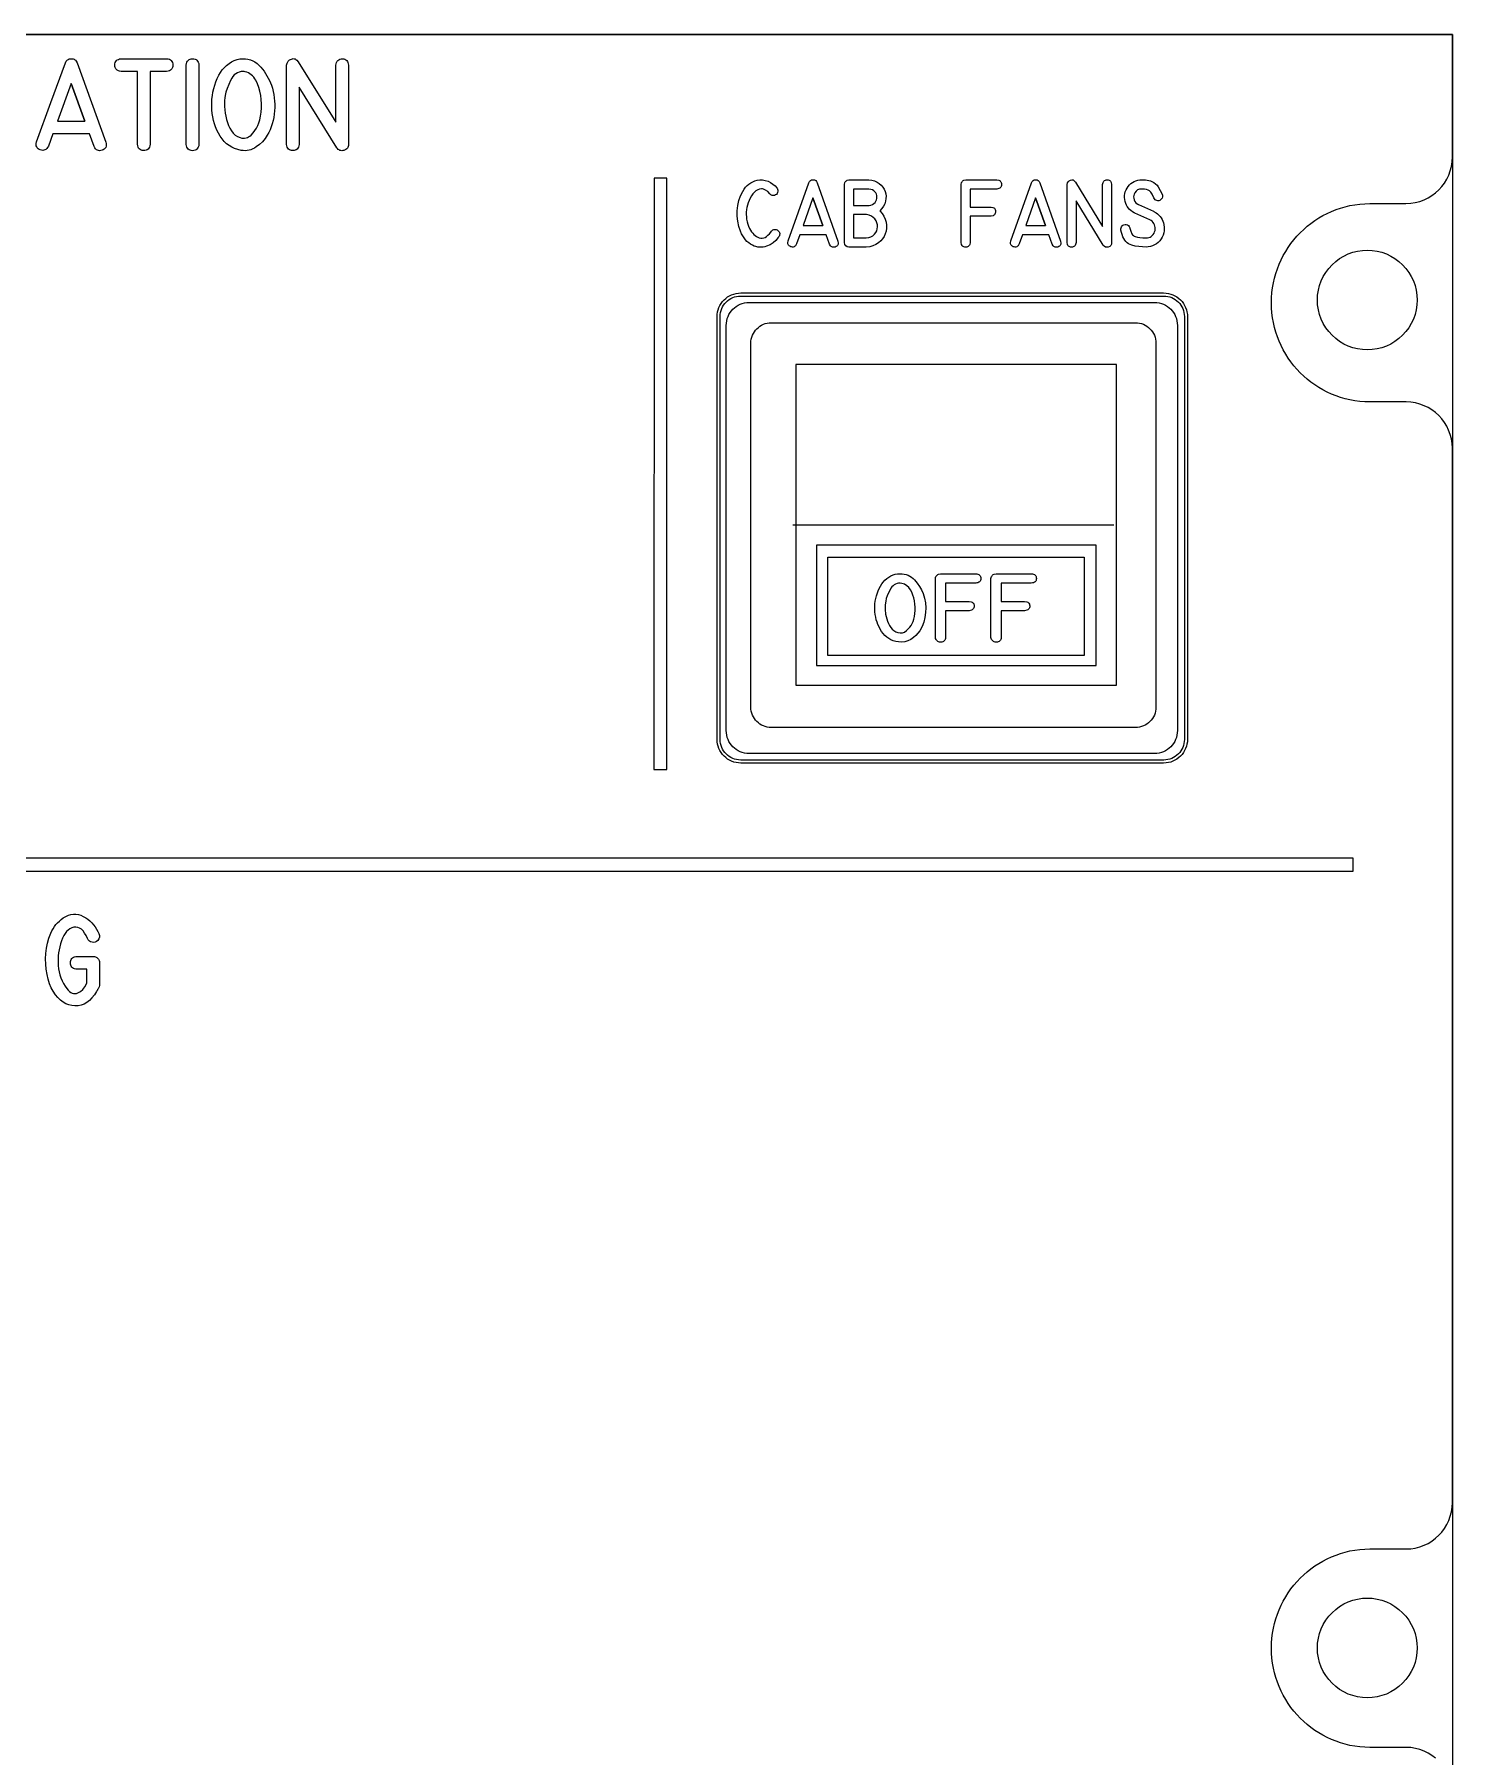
# Model space of a CAD drawing. Extents: x 686 to 831, y 82 to 686.
# Drawn here: x 760.1 to 830.8, y 165.7 to 251.6 of the extents above; entities that cross this region are included whole.
import ezdxf

# ---------------------------------------------------------------- set-up
doc = ezdxf.new("R2010")
doc.units = 0
for name, color, linetype in [('_BACKPANEL', 5, 'CONTINUOUS'), ('_ENGRAVING', 105, 'CONTINUOUS'), ('_LABELS', 30, 'CONTINUOUS'), ('_TOPLAYER', 1, 'CONTINUOUS')]:
    doc.layers.add(name, color=color, linetype=linetype)

msp = doc.modelspace()

# ---------------------------------------------------------------- linework, layer by layer
at = {"layer": '_BACKPANEL'}
for points in [[(685.8, 251.592), (830.8, 251.592), (830.8, 251.284), (830.8, 167.066), (830.8, 157.541), (689.551, 83.312), (686.789, 81.849), (686.678, 81.796), (686.564, 81.76), (686.5, 81.748), (686.433, 81.743), (686.305, 81.756), (686.186, 81.793), (686.079, 81.852), (685.985, 81.93), (685.908, 82.024), (685.85, 82.132), (685.813, 82.252), (685.8, 82.381), (685.8, 85.59), (685.8, 90.866), (685.8, 251.203)], [(795.306, 238.542), (816.402, 238.542), (816.507, 238.537), (816.609, 238.521), (816.708, 238.496), (816.802, 238.462), (816.892, 238.419), (816.977, 238.367), (817.056, 238.308), (817.129, 238.242), (817.195, 238.169), (817.254, 238.09), (817.305, 238.005), (817.348, 237.915), (817.383, 237.821), (817.408, 237.722), (817.424, 237.62), (817.429, 237.515), (817.429, 216.42), (817.424, 216.314), (817.408, 216.212), (817.383, 216.114), (817.348, 216.019), (817.305, 215.929), (817.254, 215.844), (817.195, 215.765), (817.129, 215.693), (817.056, 215.626), (816.977, 215.567), (816.892, 215.516), (816.802, 215.473), (816.708, 215.438), (816.609, 215.413), (816.507, 215.398), (816.402, 215.392), (795.306, 215.392), (795.201, 215.398), (795.099, 215.413), (795, 215.438), (794.905, 215.473), (794.816, 215.516), (794.731, 215.567), (794.652, 215.626), (794.579, 215.693), (794.513, 215.765), (794.454, 215.844), (794.402, 215.929), (794.359, 216.019), (794.325, 216.114), (794.3, 216.212), (794.284, 216.314), (794.279, 216.42), (794.279, 237.515), (794.284, 237.62), (794.3, 237.722), (794.325, 237.821), (794.359, 237.915), (794.402, 238.005), (794.454, 238.09), (794.513, 238.169), (794.579, 238.242), (794.652, 238.308), (794.731, 238.367), (794.816, 238.419), (794.905, 238.462), (795, 238.496), (795.099, 238.521), (795.201, 238.537)]]:
    msp.add_lwpolyline(points, close=True, dxfattribs=at)
for points in [[(826.55, 235.854, -0.414214), (824.062, 238.342, -0.414214), (826.55, 240.83, -0.414214), (829.038, 238.342, -0.414214)], [(826.55, 168.604, -0.414214), (824.062, 171.092, -0.414214), (826.55, 173.58, -0.414214), (829.038, 171.092, -0.414214)]]:
    msp.add_lwpolyline(points, format="xyb", close=True, dxfattribs=at)
at = {"layer": '_ENGRAVING'}
for points in [[(760.195, 246.23), (760.912, 248.202), (761.631, 250.174), (761.677, 250.264), (761.707, 250.299), (761.741, 250.328), (761.78, 250.35), (761.824, 250.367), (761.924, 250.38), (762.025, 250.368), (762.068, 250.352), (762.108, 250.33), (762.142, 250.301), (762.172, 250.265), (762.219, 250.174), (763.654, 246.219), (763.665, 246.144), (763.667, 246.075), (763.658, 246.014), (763.639, 245.959), (763.61, 245.912), (763.571, 245.872), (763.521, 245.838), (763.461, 245.812), (763.398, 245.795), (763.339, 245.789), (763.283, 245.795), (763.231, 245.813), (763.183, 245.842), (763.139, 245.883), (763.098, 245.936), (763.061, 246), (762.83, 246.64), (761.007, 246.64), (760.783, 246.015), (760.745, 245.951), (760.704, 245.898), (760.659, 245.857), (760.61, 245.828), (760.557, 245.811), (760.5, 245.806), (760.44, 245.812), (760.376, 245.831), (760.315, 245.858), (760.266, 245.892), (760.227, 245.933), (760.199, 245.979), (760.181, 246.032), (760.175, 246.092), (760.179, 246.158)], [(765.229, 246.112), (765.229, 249.749), (764.408, 249.749), (764.334, 249.76), (764.271, 249.778), (764.217, 249.805), (764.173, 249.84), (764.139, 249.884), (764.115, 249.935), (764.1, 249.995), (764.095, 250.064), (764.101, 250.132), (764.115, 250.192), (764.14, 250.244), (764.174, 250.288), (764.218, 250.323), (764.271, 250.35), (764.335, 250.369), (764.408, 250.38), (766.678, 250.38), (766.751, 250.37), (766.814, 250.351), (766.867, 250.324), (766.91, 250.289), (766.944, 250.245), (766.968, 250.193), (766.983, 250.133), (766.988, 250.064), (766.984, 249.995), (766.969, 249.935), (766.945, 249.883), (766.911, 249.839), (766.868, 249.804), (766.814, 249.777), (766.751, 249.759), (766.678, 249.749), (765.86, 249.749), (765.86, 246.112), (765.843, 246.037), (765.82, 245.973), (765.789, 245.919), (765.751, 245.874), (765.707, 245.84), (765.655, 245.816), (765.596, 245.802), (765.53, 245.798), (765.464, 245.804), (765.406, 245.82), (765.357, 245.844), (765.315, 245.879), (765.281, 245.923), (765.256, 245.976), (765.238, 246.039)], [(768.292, 246.107), (768.276, 246.033), (768.253, 245.969), (768.224, 245.915), (768.187, 245.871), (768.144, 245.836), (768.094, 245.812), (768.037, 245.797), (767.973, 245.793), (767.909, 245.798), (767.852, 245.813), (767.802, 245.837), (767.759, 245.872), (767.723, 245.916), (767.694, 245.97), (767.671, 246.034), (767.656, 246.107), (767.656, 250.063), (767.671, 250.137), (767.694, 250.201), (767.723, 250.255), (767.759, 250.299), (767.802, 250.334), (767.852, 250.359), (767.909, 250.374), (767.973, 250.379), (768.037, 250.374), (768.094, 250.36), (768.144, 250.335), (768.187, 250.301), (768.224, 250.256), (768.253, 250.202), (768.276, 250.137), (768.292, 250.063)], [(771.903, 249.063), (771.95, 248.907), (771.989, 248.75), (772.021, 248.591), (772.044, 248.431), (772.06, 248.269), (772.067, 248.106), (772.067, 247.942), (772.058, 247.776), (772.041, 247.611), (772.016, 247.45), (771.983, 247.292), (771.941, 247.138), (771.892, 246.988), (771.833, 246.841), (771.767, 246.698), (771.692, 246.559), (771.584, 246.394), (771.457, 246.242), (771.312, 246.103), (771.149, 245.977), (771.061, 245.922), (770.972, 245.877), (770.88, 245.841), (770.786, 245.816), (770.69, 245.8), (770.591, 245.793), (770.491, 245.796), (770.388, 245.809), (770.223, 245.846), (770.069, 245.898), (769.924, 245.964), (769.789, 246.046), (769.665, 246.141), (769.55, 246.252), (769.445, 246.377), (769.35, 246.516), (769.265, 246.666), (769.189, 246.819), (769.123, 246.976), (769.066, 247.138), (769.02, 247.304), (768.982, 247.474), (768.955, 247.648), (768.937, 247.826), (768.929, 248.006), (768.929, 248.185), (768.94, 248.362), (768.959, 248.539), (768.988, 248.714), (769.027, 248.888), (769.075, 249.061), (769.132, 249.233), (769.198, 249.398), (769.274, 249.552), (769.358, 249.693), (769.452, 249.824), (769.556, 249.942), (769.668, 250.049), (769.79, 250.145), (769.92, 250.228), (770.054, 250.295), (770.19, 250.342), (770.33, 250.371), (770.473, 250.38), (770.607, 250.374), (770.735, 250.354), (770.857, 250.322), (770.973, 250.277), (771.082, 250.218), (771.185, 250.147), (771.282, 250.063), (771.372, 249.965), (771.536, 249.753), (771.679, 249.532), (771.801, 249.302)], [(775.748, 246.107), (775.745, 246.051), (775.734, 246), (775.717, 245.955), (775.692, 245.915), (775.66, 245.88), (775.621, 245.851), (775.575, 245.827), (775.521, 245.808), (775.466, 245.796), (775.414, 245.793), (775.365, 245.797), (775.32, 245.81), (775.277, 245.83), (775.238, 245.859), (775.202, 245.896), (775.169, 245.941), (773.29, 248.955), (773.29, 246.107), (773.274, 246.034), (773.251, 245.97), (773.222, 245.916), (773.186, 245.872), (773.143, 245.838), (773.093, 245.813), (773.037, 245.799), (772.973, 245.794), (772.91, 245.799), (772.853, 245.813), (772.804, 245.838), (772.761, 245.872), (772.725, 245.916), (772.696, 245.97), (772.674, 246.034), (772.659, 246.107), (772.659, 250.058), (772.686, 250.165), (772.735, 250.251), (772.805, 250.318), (772.897, 250.365), (772.947, 250.379), (772.995, 250.384), (773.041, 250.38), (773.085, 250.367), (773.126, 250.345), (773.166, 250.314), (773.238, 250.226), (775.118, 247.208), (775.118, 250.058), (775.132, 250.133), (775.154, 250.198), (775.183, 250.253), (775.22, 250.297), (775.265, 250.332), (775.317, 250.356), (775.376, 250.37), (775.443, 250.375), (775.51, 250.369), (775.568, 250.354), (775.619, 250.329), (775.661, 250.294), (775.695, 250.249), (775.721, 250.195), (775.739, 250.132), (775.748, 250.058)], [(770.491, 249.745), (770.391, 249.738), (770.297, 249.717), (770.21, 249.683), (770.129, 249.634), (770.054, 249.572), (769.986, 249.496), (769.924, 249.406), (769.868, 249.302), (769.772, 249.089), (769.695, 248.891), (769.638, 248.71), (769.6, 248.546), (769.582, 248.426), (769.571, 248.293), (769.569, 247.993), (769.579, 247.831), (769.598, 247.671), (769.626, 247.511), (769.663, 247.352), (769.71, 247.198), (769.766, 247.051), (769.834, 246.912), (769.911, 246.782), (770.001, 246.665), (770.103, 246.57), (770.218, 246.497), (770.345, 246.445), (770.422, 246.425), (770.497, 246.416), (770.568, 246.416), (770.637, 246.427), (770.703, 246.447), (770.767, 246.478), (770.828, 246.518), (770.886, 246.569), (770.992, 246.682), (771.085, 246.799), (771.164, 246.919), (771.229, 247.042), (771.284, 247.181), (771.329, 247.34), (771.365, 247.519), (771.391, 247.718), (771.406, 247.927), (771.408, 248.136), (771.396, 248.345), (771.371, 248.554), (771.332, 248.757), (771.277, 248.95), (771.207, 249.133), (771.122, 249.305), (771.073, 249.385), (771.019, 249.457), (770.96, 249.522), (770.897, 249.579), (770.828, 249.629), (770.755, 249.67), (770.677, 249.705), (770.594, 249.731), (770.546, 249.742)], [(762.602, 247.268), (761.922, 249.148), (761.237, 247.268)], [(761.922, 249.148), (762.602, 247.268)], [(790.986, 244.418), (790.978, 214.918), (791.614, 214.918), (791.623, 244.418)], [(797.206, 241.503), (797.191, 241.482), (797.183, 241.47), (797.177, 241.46), (797.058, 241.319), (796.921, 241.2), (796.768, 241.103), (796.598, 241.028), (796.508, 241), (796.419, 240.982), (796.33, 240.974), (796.242, 240.975), (796.154, 240.985), (796.066, 241.006), (795.979, 241.035), (795.891, 241.074), (795.794, 241.13), (795.703, 241.195), (795.618, 241.268), (795.541, 241.351), (795.47, 241.442), (795.406, 241.543), (795.349, 241.652), (795.298, 241.77), (795.217, 242.018), (795.163, 242.271), (795.135, 242.529), (795.135, 242.791), (795.162, 243.05), (795.217, 243.299), (795.299, 243.537), (795.409, 243.764), (795.474, 243.869), (795.547, 243.965), (795.626, 244.049), (795.712, 244.124), (795.805, 244.188), (795.905, 244.242), (796.012, 244.285), (796.127, 244.319), (796.262, 244.339), (796.397, 244.337), (796.531, 244.313), (796.666, 244.265), (796.794, 244.201), (796.911, 244.124), (797.015, 244.036), (797.107, 243.936), (797.115, 243.925), (797.145, 243.874), (797.16, 243.821), (797.16, 243.766), (797.146, 243.709), (797.12, 243.655), (797.084, 243.613), (797.04, 243.582), (796.986, 243.562), (796.926, 243.554), (796.867, 243.564), (796.811, 243.592), (796.758, 243.637), (796.651, 243.749), (796.546, 243.827), (796.443, 243.872), (796.392, 243.882), (796.342, 243.883), (796.245, 243.869), (796.153, 243.837), (796.066, 243.786), (795.985, 243.716), (795.909, 243.632), (795.84, 243.536), (795.778, 243.43), (795.722, 243.312), (795.675, 243.191), (795.638, 243.074), (795.611, 242.96), (795.593, 242.851), (795.583, 242.731), (795.58, 242.61), (795.586, 242.49), (795.599, 242.369), (795.621, 242.25), (795.653, 242.134), (795.694, 242.022), (795.745, 241.913), (795.848, 241.744), (795.904, 241.672), (795.963, 241.609), (796.026, 241.555), (796.091, 241.509), (796.16, 241.473), (796.232, 241.445), (796.305, 241.428), (796.378, 241.427), (796.45, 241.441), (796.522, 241.469), (796.594, 241.512), (796.665, 241.57), (796.736, 241.643), (796.806, 241.731), (796.837, 241.774), (796.875, 241.812), (796.913, 241.84), (796.953, 241.859), (796.992, 241.868), (797.033, 241.868), (797.073, 241.858), (797.115, 241.838), (797.156, 241.809), (797.223, 241.739), (797.242, 241.703), (797.253, 241.665), (797.254, 241.626), (797.247, 241.586), (797.231, 241.545)], [(797.666, 241.294), (798.182, 242.742), (798.7, 244.189), (798.733, 244.254), (798.779, 244.301), (798.839, 244.33), (798.911, 244.34), (798.983, 244.331), (799.043, 244.303), (799.09, 244.256), (799.124, 244.189), (800.156, 241.286), (800.165, 241.181), (800.159, 241.136), (800.145, 241.096), (800.124, 241.061), (800.096, 241.031), (800.06, 241.007), (800.017, 240.987), (799.972, 240.975), (799.929, 240.971), (799.889, 240.975), (799.852, 240.988), (799.817, 241.01), (799.785, 241.04), (799.729, 241.125), (799.563, 241.595), (798.251, 241.595), (798.09, 241.137), (798.033, 241.051), (798, 241.021), (797.965, 240.999), (797.927, 240.987), (797.886, 240.983), (797.843, 240.988), (797.797, 241.001), (797.753, 241.022), (797.717, 241.046), (797.689, 241.076), (797.669, 241.11), (797.657, 241.149), (797.652, 241.193)], [(801.702, 244.34), (801.849, 244.318), (801.983, 244.28), (802.106, 244.224), (802.216, 244.151), (802.313, 244.066), (802.393, 243.972), (802.457, 243.87), (802.505, 243.76), (802.537, 243.643), (802.551, 243.523), (802.548, 243.399), (802.527, 243.272), (802.487, 243.145), (802.427, 243.024), (802.345, 242.908), (802.243, 242.797), (802.355, 242.661), (802.444, 242.52), (802.51, 242.374), (802.552, 242.222), (802.573, 242.07), (802.573, 241.923), (802.554, 241.782), (802.514, 241.645), (802.456, 241.516), (802.379, 241.397), (802.284, 241.288), (802.171, 241.189), (802.041, 241.106), (801.896, 241.043), (801.737, 241), (801.563, 240.978), (801.559, 240.978), (800.702, 240.978), (800.613, 241.002), (800.546, 241.049), (800.499, 241.116), (800.473, 241.206), (800.473, 244.107), (800.498, 244.198), (800.518, 244.235), (800.544, 244.267), (800.575, 244.293), (800.612, 244.314), (800.702, 244.34)], [(806.295, 241.211), (806.295, 244.107), (806.32, 244.203), (806.341, 244.241), (806.367, 244.273), (806.398, 244.299), (806.434, 244.319), (806.524, 244.34), (808.082, 244.34), (808.18, 244.319), (808.219, 244.299), (808.25, 244.273), (808.275, 244.241), (808.292, 244.202), (808.303, 244.158), (808.306, 244.108), (808.303, 244.057), (808.292, 244.013), (808.274, 243.975), (808.25, 243.943), (808.218, 243.918), (808.179, 243.898), (808.132, 243.885), (808.079, 243.879), (806.747, 243.879), (806.747, 242.981), (807.786, 242.981), (807.884, 242.96), (807.922, 242.942), (807.954, 242.917), (807.978, 242.886), (807.996, 242.85), (808.007, 242.807), (808.012, 242.759), (808.009, 242.71), (807.999, 242.667), (807.981, 242.629), (807.957, 242.596), (807.925, 242.569), (807.886, 242.547), (807.786, 242.519), (806.747, 242.519), (806.747, 241.211), (806.728, 241.111), (806.709, 241.072), (806.685, 241.04), (806.655, 241.015), (806.619, 240.996), (806.577, 240.985), (806.529, 240.981), (806.481, 240.984), (806.439, 240.994), (806.401, 241.012), (806.37, 241.037), (806.343, 241.069), (806.322, 241.109)], [(808.769, 241.294), (809.285, 242.742), (809.802, 244.189), (809.836, 244.254), (809.882, 244.301), (809.941, 244.33), (810.013, 244.34), (810.086, 244.331), (810.145, 244.303), (810.192, 244.256), (810.226, 244.189), (811.258, 241.286), (811.268, 241.181), (811.261, 241.136), (811.248, 241.096), (811.227, 241.061), (811.198, 241.031), (811.163, 241.007), (811.12, 240.987), (811.074, 240.975), (811.032, 240.971), (810.992, 240.975), (810.954, 240.988), (810.92, 241.01), (810.888, 241.04), (810.831, 241.125), (810.666, 241.595), (809.353, 241.595), (809.192, 241.137), (809.135, 241.051), (809.103, 241.021), (809.067, 240.999), (809.029, 240.987), (808.989, 240.983), (808.945, 240.988), (808.899, 241.001), (808.855, 241.022), (808.82, 241.046), (808.792, 241.076), (808.771, 241.11), (808.759, 241.149), (808.754, 241.193)], [(813.8, 241.204), (813.789, 241.126), (813.759, 241.063), (813.708, 241.016), (813.636, 240.985), (813.559, 240.973), (813.491, 240.986), (813.432, 241.022), (813.382, 241.083), (812.03, 243.294), (812.03, 241.204), (812.002, 241.104), (811.981, 241.064), (811.955, 241.032), (811.924, 241.007), (811.888, 240.989), (811.847, 240.978), (811.802, 240.974), (811.756, 240.978), (811.715, 240.989), (811.68, 241.007), (811.649, 241.032), (811.623, 241.064), (811.602, 241.104), (811.576, 241.204), (811.576, 244.103), (811.595, 244.182), (811.63, 244.245), (811.681, 244.294), (811.747, 244.328), (811.818, 244.342), (811.882, 244.33), (811.94, 244.291), (811.993, 244.227), (813.345, 242.012), (813.345, 244.103), (813.372, 244.206), (813.393, 244.246), (813.419, 244.279), (813.451, 244.304), (813.489, 244.322), (813.531, 244.333), (813.58, 244.336), (813.628, 244.332), (813.67, 244.32), (813.706, 244.302), (813.737, 244.277), (813.761, 244.244), (813.78, 244.204), (813.8, 244.103)], [(815.882, 242.767), (815.908, 242.756), (815.937, 242.741), (815.962, 242.726), (815.987, 242.71), (816.014, 242.695), (816.09, 242.639), (816.158, 242.578), (816.219, 242.512), (816.272, 242.44), (816.317, 242.364), (816.355, 242.282), (816.386, 242.196), (816.408, 242.104), (816.426, 241.954), (816.421, 241.8), (816.402, 241.691), (816.37, 241.585), (816.325, 241.484), (816.268, 241.387), (816.199, 241.298), (816.123, 241.219), (816.039, 241.151), (815.946, 241.094), (815.841, 241.045), (815.735, 241.01), (815.626, 240.989), (815.516, 240.982), (815.332, 240.989), (815.151, 241.007), (814.975, 241.037), (814.803, 241.08), (814.721, 241.11), (814.645, 241.149), (814.575, 241.199), (814.512, 241.26), (814.454, 241.33), (814.403, 241.411), (814.357, 241.502), (814.318, 241.603), (814.289, 241.715), (814.267, 241.83), (814.261, 241.887), (814.269, 241.941), (814.29, 241.991), (814.324, 242.038), (814.367, 242.076), (814.415, 242.1), (814.468, 242.111), (814.526, 242.107), (814.585, 242.087), (814.634, 242.054), (814.673, 242.007), (814.703, 241.946), (814.708, 241.931), (814.754, 241.771), (814.814, 241.647), (814.849, 241.598), (814.889, 241.559), (814.931, 241.528), (814.978, 241.506), (815.083, 241.476), (815.208, 241.456), (815.351, 241.445), (815.513, 241.444), (815.589, 241.448), (815.658, 241.463), (815.722, 241.486), (815.779, 241.519), (815.83, 241.562), (815.875, 241.614), (815.914, 241.675), (815.946, 241.746), (815.967, 241.814), (815.976, 241.883), (815.975, 241.954), (815.962, 242.026), (815.94, 242.095), (815.91, 242.159), (815.87, 242.217), (815.822, 242.268), (815.768, 242.308), (815.7, 242.345), (814.954, 242.678), (814.93, 242.692), (814.843, 242.743), (814.765, 242.8), (814.695, 242.863), (814.634, 242.93), (814.581, 243.003), (814.538, 243.08), (814.502, 243.163), (814.476, 243.251), (814.455, 243.355), (814.445, 243.456), (814.447, 243.555), (814.46, 243.65), (814.484, 243.743), (814.52, 243.833), (814.568, 243.921), (814.627, 244.006), (814.694, 244.084), (814.766, 244.152), (814.843, 244.209), (814.925, 244.256), (815.013, 244.293), (815.105, 244.319), (815.203, 244.335), (815.305, 244.34), (815.482, 244.335), (815.65, 244.303), (815.731, 244.282), (815.813, 244.25), (815.908, 244.197), (815.992, 244.135), (816.064, 244.064), (816.123, 243.984), (816.226, 243.808), (816.318, 243.618), (816.333, 243.575), (816.338, 243.498), (816.317, 243.429), (816.276, 243.366), (816.243, 243.337), (816.2, 243.312), (816.155, 243.297), (816.108, 243.294), (816.059, 243.301), (816.012, 243.317), (815.971, 243.345), (815.935, 243.383), (815.906, 243.432), (815.817, 243.627), (815.76, 243.717), (815.684, 243.792), (815.615, 243.83), (815.542, 243.857), (815.437, 243.875), (815.289, 243.88), (815.188, 243.867), (815.099, 243.831), (815.023, 243.772), (814.959, 243.69), (814.926, 243.628), (814.906, 243.563), (814.897, 243.494), (814.901, 243.422), (814.92, 243.336), (814.954, 243.26), (815.004, 243.195), (815.069, 243.14), (815.083, 243.129), (815.101, 243.118), (815.118, 243.11), (815.138, 243.102)], [(799.399, 242.056), (798.909, 243.435), (798.417, 242.056)], [(798.909, 243.435), (799.399, 242.056)], [(801.702, 243.874), (800.929, 243.874), (800.929, 243.064), (801.707, 243.064), (801.8, 243.081), (801.881, 243.112), (801.949, 243.155), (802.004, 243.211), (802.046, 243.275), (802.076, 243.341), (802.094, 243.41), (802.099, 243.48), (802.092, 243.551), (802.072, 243.618), (802.04, 243.682), (801.997, 243.743), (801.941, 243.796), (801.873, 243.835), (801.793, 243.861)], [(810.501, 242.056), (810.012, 243.435), (809.519, 242.056)], [(810.012, 243.435), (810.501, 242.056)], [(801.559, 241.442), (801.687, 241.458), (801.8, 241.493), (801.896, 241.548), (801.976, 241.623), (802.039, 241.71), (802.085, 241.801), (802.113, 241.897), (802.125, 241.998), (802.119, 242.099), (802.095, 242.198), (802.054, 242.293), (801.995, 242.385), (801.918, 242.466), (801.823, 242.529), (801.71, 242.575), (801.578, 242.603), (800.929, 242.603), (800.929, 241.442)], [(795.316, 238.696), (816.392, 238.696), (816.514, 238.689), (816.632, 238.671), (816.746, 238.642), (816.856, 238.602), (816.96, 238.552), (817.058, 238.493), (817.15, 238.424), (817.234, 238.348), (817.311, 238.263), (817.379, 238.171), (817.439, 238.073), (817.489, 237.969), (817.529, 237.86), (817.558, 237.745), (817.576, 237.627), (817.582, 237.505), (817.582, 216.43), (817.576, 216.307), (817.558, 216.189), (817.529, 216.075), (817.489, 215.965), (817.439, 215.861), (817.379, 215.763), (817.311, 215.671), (817.234, 215.587), (817.15, 215.51), (817.058, 215.442), (816.96, 215.382), (816.856, 215.332), (816.746, 215.292), (816.632, 215.263), (816.514, 215.245), (816.392, 215.239), (795.316, 215.239), (795.194, 215.245), (795.076, 215.263), (794.961, 215.292), (794.852, 215.332), (794.748, 215.382), (794.65, 215.442), (794.558, 215.51), (794.473, 215.587), (794.397, 215.671), (794.328, 215.763), (794.269, 215.861), (794.219, 215.965), (794.179, 216.075), (794.15, 216.189), (794.132, 216.307), (794.126, 216.43), (794.126, 237.505), (794.132, 237.627), (794.15, 237.745), (794.179, 237.86), (794.219, 237.969), (794.269, 238.073), (794.328, 238.171), (794.397, 238.263), (794.473, 238.348), (794.558, 238.424), (794.65, 238.493), (794.748, 238.552), (794.852, 238.602), (794.961, 238.642), (795.076, 238.671), (795.194, 238.689)], [(795.724, 238.217), (815.94, 238.217), (816.057, 238.211), (816.171, 238.194), (816.28, 238.166), (816.385, 238.128), (816.485, 238.08), (816.579, 238.023), (816.667, 237.957), (816.748, 237.883), (816.822, 237.802), (816.888, 237.715), (816.945, 237.62), (816.993, 237.521), (817.031, 237.416), (817.059, 237.306), (817.076, 237.192), (817.082, 237.075), (817.082, 216.859), (817.076, 216.742), (817.059, 216.629), (817.031, 216.519), (816.993, 216.414), (816.945, 216.314), (816.888, 216.22), (816.822, 216.132), (816.748, 216.051), (816.667, 215.977), (816.579, 215.912), (816.485, 215.855), (816.385, 215.807), (816.28, 215.768), (816.171, 215.74), (816.057, 215.723), (815.94, 215.717), (795.724, 215.717), (795.607, 215.723), (795.493, 215.74), (795.384, 215.768), (795.279, 215.807), (795.179, 215.855), (795.085, 215.912), (794.997, 215.977), (794.916, 216.051), (794.842, 216.132), (794.777, 216.22), (794.72, 216.314), (794.672, 216.414), (794.633, 216.519), (794.605, 216.629), (794.588, 216.742), (794.582, 216.859), (794.582, 237.075), (794.588, 237.192), (794.605, 237.306), (794.633, 237.416), (794.672, 237.521), (794.72, 237.62), (794.777, 237.715), (794.842, 237.802), (794.916, 237.883), (794.997, 237.957), (795.085, 238.023), (795.179, 238.08), (795.279, 238.128), (795.384, 238.166), (795.493, 238.194), (795.607, 238.211)], [(690.024, 209.851), (825.841, 209.851), (825.841, 210.488), (690.024, 210.488)], [(762.173, 204.961), (762.152, 204.963), (762.088, 204.975), (762.033, 204.995), (761.986, 205.022), (761.948, 205.057), (761.918, 205.1), (761.897, 205.15), (761.884, 205.208), (761.88, 205.274), (761.884, 205.339), (761.897, 205.397), (761.918, 205.447), (761.948, 205.49), (761.986, 205.525), (762.033, 205.553), (762.088, 205.572), (762.152, 205.585), (762.173, 205.589), (762.193, 205.589), (763.018, 205.589), (763.081, 205.583), (763.139, 205.566), (763.192, 205.537), (763.241, 205.496), (763.281, 205.448), (763.31, 205.394), (763.328, 205.336), (763.333, 205.274), (763.333, 204.14), (763.307, 204.082), (763.291, 204.046), (763.275, 204.012), (763.257, 203.979), (763.239, 203.945), (763.224, 203.912), (763.206, 203.878), (763.186, 203.844), (763.074, 203.672), (762.956, 203.523), (762.831, 203.397), (762.699, 203.295), (762.561, 203.217), (762.417, 203.162), (762.265, 203.131), (762.108, 203.123), (761.95, 203.138), (761.798, 203.175), (761.654, 203.233), (761.515, 203.314), (761.383, 203.415), (761.257, 203.539), (761.138, 203.684), (761.025, 203.851), (760.928, 204.031), (760.844, 204.232), (760.774, 204.454), (760.716, 204.698), (760.675, 204.954), (760.651, 205.212), (760.645, 205.474), (760.656, 205.738), (760.687, 206), (760.738, 206.256), (760.81, 206.506), (760.903, 206.749), (760.958, 206.866), (761.019, 206.976), (761.087, 207.081), (761.161, 207.179), (761.242, 207.271), (761.329, 207.357), (761.422, 207.437), (761.522, 207.51), (761.65, 207.588), (761.777, 207.646), (761.904, 207.685), (762.029, 207.705), (762.154, 207.706), (762.278, 207.687), (762.401, 207.649), (762.524, 207.592), (762.642, 207.522), (762.752, 207.445), (762.855, 207.361), (762.95, 207.271), (763.037, 207.174), (763.117, 207.07), (763.189, 206.959), (763.253, 206.842), (763.271, 206.806), (763.284, 206.775), (763.302, 206.741), (763.327, 206.64), (763.326, 206.548), (763.298, 206.466), (763.244, 206.394), (763.178, 206.341), (763.109, 206.307), (763.037, 206.293), (762.962, 206.299), (762.89, 206.323), (762.827, 206.36), (762.773, 206.413), (762.727, 206.479), (762.659, 206.63), (762.587, 206.758), (762.51, 206.863), (762.428, 206.945), (762.341, 207.004), (762.25, 207.041), (762.154, 207.054), (762.053, 207.045), (761.953, 207.016), (761.859, 206.972), (761.772, 206.911), (761.692, 206.835), (761.618, 206.742), (761.55, 206.634), (761.489, 206.51), (761.434, 206.37), (761.388, 206.225), (761.349, 206.078), (761.318, 205.928), (761.294, 205.776), (761.278, 205.62), (761.27, 205.462), (761.269, 205.302), (761.276, 205.138), (761.292, 204.976), (761.318, 204.82), (761.356, 204.668), (761.404, 204.522), (761.463, 204.381), (761.533, 204.245), (761.614, 204.115), (761.705, 203.99), (761.772, 203.912), (761.839, 203.848), (761.906, 203.799), (761.973, 203.764), (762.041, 203.744), (762.109, 203.738), (762.178, 203.747), (762.246, 203.771), (762.313, 203.805), (762.377, 203.845), (762.492, 203.947), (762.594, 204.075), (762.68, 204.229), (762.705, 204.278), (762.705, 204.961)]]:
    msp.add_lwpolyline(points, close=True, dxfattribs=at)
at = {"layer": '_LABELS'}
for points in [[(814.05, 219.121), (814.05, 235.123), (798.05, 235.123), (798.05, 219.121)], [(799.077, 226.104), (799.077, 225.962), (799.077, 220.104), (813.023, 220.104), (813.023, 226.104)], [(799.648, 225.506), (812.434, 225.506), (812.434, 220.604), (799.648, 220.604)], [(804.401, 223.705), (804.471, 223.472), (804.516, 223.234), (804.534, 222.992), (804.527, 222.746), (804.493, 222.503), (804.432, 222.271), (804.345, 222.049), (804.23, 221.838), (804.142, 221.716), (804.039, 221.602), (803.922, 221.499), (803.79, 221.405), (803.646, 221.33), (803.496, 221.284), (803.338, 221.267), (803.173, 221.28), (803.04, 221.307), (802.915, 221.346), (802.798, 221.395), (802.688, 221.456), (802.587, 221.527), (802.494, 221.609), (802.409, 221.703), (802.332, 221.807), (802.263, 221.918), (802.202, 222.032), (802.148, 222.15), (802.103, 222.27), (802.065, 222.394), (802.035, 222.521), (802.012, 222.651), (801.998, 222.783), (801.991, 222.918), (801.992, 223.051), (802, 223.183), (802.016, 223.315), (802.039, 223.445), (802.07, 223.575), (802.155, 223.832), (802.209, 223.955), (802.27, 224.07), (802.339, 224.176), (802.415, 224.273), (802.499, 224.361), (802.59, 224.441), (802.688, 224.512), (802.794, 224.574), (802.903, 224.624), (803.013, 224.659), (803.127, 224.681), (803.242, 224.688), (803.351, 224.683), (803.455, 224.668), (803.554, 224.644), (803.647, 224.61), (803.736, 224.567), (803.819, 224.514), (803.898, 224.451), (803.971, 224.378), (804.104, 224.22), (804.22, 224.055), (804.319, 223.884)], [(805.013, 221.508), (805.013, 224.451), (805.025, 224.503), (805.042, 224.548), (805.065, 224.587), (805.094, 224.62), (805.129, 224.647), (805.17, 224.667), (805.271, 224.688), (807.026, 224.688), (807.085, 224.68), (807.136, 224.666), (807.179, 224.646), (807.215, 224.62), (807.242, 224.587), (807.262, 224.548), (807.274, 224.503), (807.278, 224.452), (807.274, 224.4), (807.262, 224.356), (807.242, 224.317), (807.214, 224.285), (807.178, 224.259), (807.134, 224.239), (807.082, 224.226), (807.022, 224.219), (805.523, 224.219), (805.523, 223.306), (806.692, 223.306), (806.802, 223.286), (806.845, 223.267), (806.881, 223.242), (806.909, 223.211), (806.929, 223.174), (806.941, 223.13), (806.946, 223.081), (806.943, 223.032), (806.931, 222.988), (806.912, 222.949), (806.884, 222.916), (806.849, 222.888), (806.805, 222.866), (806.692, 222.838), (805.523, 222.838), (805.523, 221.508), (805.515, 221.454), (805.501, 221.407), (805.48, 221.367), (805.452, 221.335), (805.418, 221.309), (805.378, 221.29), (805.331, 221.279), (805.277, 221.275), (805.223, 221.278), (805.175, 221.288), (805.133, 221.306), (805.097, 221.331), (805.067, 221.364), (805.043, 221.405), (805.025, 221.453)], [(807.785, 221.508), (807.785, 224.451), (807.796, 224.503), (807.814, 224.548), (807.837, 224.587), (807.866, 224.62), (807.901, 224.647), (807.942, 224.667), (808.043, 224.688), (809.798, 224.688), (809.857, 224.68), (809.908, 224.666), (809.951, 224.646), (809.987, 224.62), (810.014, 224.587), (810.034, 224.548), (810.046, 224.503), (810.05, 224.452), (810.046, 224.4), (810.034, 224.356), (810.014, 224.317), (809.986, 224.285), (809.95, 224.259), (809.906, 224.239), (809.854, 224.226), (809.794, 224.219), (808.295, 224.219), (808.295, 223.306), (809.464, 223.306), (809.574, 223.286), (809.617, 223.267), (809.653, 223.242), (809.68, 223.211), (809.701, 223.174), (809.713, 223.13), (809.718, 223.081), (809.715, 223.032), (809.703, 222.988), (809.684, 222.949), (809.656, 222.916), (809.62, 222.888), (809.576, 222.866), (809.464, 222.838), (808.295, 222.838), (808.295, 221.508), (808.287, 221.454), (808.273, 221.407), (808.252, 221.367), (808.224, 221.335), (808.19, 221.309), (808.15, 221.29), (808.103, 221.279), (808.049, 221.275), (807.995, 221.278), (807.947, 221.288), (807.905, 221.306), (807.869, 221.331), (807.839, 221.364), (807.815, 221.405), (807.797, 221.453)], [(803.257, 224.214), (803.176, 224.209), (803.1, 224.193), (803.029, 224.168), (802.964, 224.131), (802.903, 224.085), (802.848, 224.028), (802.797, 223.961), (802.752, 223.884), (802.674, 223.725), (802.612, 223.578), (802.566, 223.443), (802.535, 223.32), (802.512, 223.132), (802.51, 222.908), (802.533, 222.667), (802.586, 222.43), (802.624, 222.315), (802.67, 222.205), (802.724, 222.102), (802.787, 222.004), (802.859, 221.918), (802.942, 221.847), (803.035, 221.792), (803.139, 221.753), (803.261, 221.732), (803.319, 221.732), (803.375, 221.74), (803.429, 221.755), (803.48, 221.778), (803.577, 221.846), (803.663, 221.93), (803.738, 222.017), (803.802, 222.107), (803.855, 222.199), (803.899, 222.302), (803.936, 222.421), (803.965, 222.554), (803.986, 222.703), (803.999, 222.859), (804, 223.014), (803.99, 223.17), (803.97, 223.326), (803.938, 223.477), (803.894, 223.621), (803.837, 223.758), (803.768, 223.886), (803.685, 224), (803.586, 224.09), (803.471, 224.158), (803.34, 224.204)]]:
    msp.add_lwpolyline(points, close=True, dxfattribs=at)
msp.add_lwpolyline([(797.911, 227.122), (813.911, 227.122)], dxfattribs=at)
at = {"layer": '_TOPLAYER'}
for points in [[(830.8, 251.592), (685.8, 251.592)], [(829.952, 165.598), (829.775, 165.731), (829.585, 165.847), (829.384, 165.945), (829.173, 166.023), (828.952, 166.081), (828.724, 166.118), (828.489, 166.131), (826.676, 166.131), (826.423, 166.138), (826.174, 166.157), (825.929, 166.189), (825.687, 166.232), (825.45, 166.288), (825.217, 166.355), (824.989, 166.433), (824.766, 166.522), (824.549, 166.622), (824.338, 166.732), (824.132, 166.851), (823.933, 166.98), (823.741, 167.119), (823.555, 167.266), (823.377, 167.422), (823.207, 167.586), (823.045, 167.759), (822.89, 167.938), (822.745, 168.126), (822.608, 168.32), (822.48, 168.521), (822.362, 168.728), (822.254, 168.941), (822.156, 169.16), (822.068, 169.384), (821.991, 169.614), (821.925, 169.848), (821.87, 170.087), (821.827, 170.33), (821.796, 170.577), (821.777, 170.827), (821.77, 171.08), (821.777, 171.334), (821.796, 171.584), (821.827, 171.831), (821.87, 172.073), (821.925, 172.312), (821.991, 172.547), (822.068, 172.776), (822.156, 173.001), (822.254, 173.22), (822.362, 173.433), (822.48, 173.64), (822.608, 173.841), (822.745, 174.035), (822.89, 174.222), (823.045, 174.402), (823.207, 174.574), (823.377, 174.739), (823.555, 174.895), (823.741, 175.042), (823.933, 175.181), (824.132, 175.31), (824.338, 175.429), (824.549, 175.539), (824.766, 175.639), (824.989, 175.728), (825.217, 175.806), (825.45, 175.873), (825.687, 175.929), (825.929, 175.972), (826.174, 176.004), (826.423, 176.023), (826.676, 176.03), (828.477, 176.03), (828.714, 176.042), (828.944, 176.077), (829.166, 176.134), (829.379, 176.212), (829.581, 176.31), (829.772, 176.427), (829.95, 176.561), (830.115, 176.711), (830.264, 176.876), (830.397, 177.055), (830.513, 177.246), (830.611, 177.449), (830.689, 177.663), (830.746, 177.886), (830.781, 178.116), (830.793, 178.354), (830.793, 178.995), (830.793, 180.633), (830.793, 229.44), (830.793, 230.943), (830.779, 231.179), (830.743, 231.408), (830.685, 231.629), (830.607, 231.841), (830.51, 232.043), (830.394, 232.233), (830.262, 232.41), (830.113, 232.574), (829.95, 232.723), (829.773, 232.856), (829.584, 232.973), (829.383, 233.07), (829.172, 233.149), (828.952, 233.207), (828.723, 233.243), (828.488, 233.257), (826.675, 233.257), (826.423, 233.264), (826.174, 233.283), (825.928, 233.314), (825.687, 233.358), (825.449, 233.414), (825.217, 233.481), (824.989, 233.559), (824.766, 233.648), (824.549, 233.748), (824.337, 233.857), (824.132, 233.977), (823.933, 234.106), (823.74, 234.244), (823.555, 234.392), (823.377, 234.548), (823.207, 234.712), (823.044, 234.884), (822.89, 235.064), (822.745, 235.251), (822.608, 235.445), (822.48, 235.646), (822.362, 235.853), (822.254, 236.066), (822.156, 236.285), (822.068, 236.51), (821.991, 236.739), (821.925, 236.974), (821.87, 237.212), (821.827, 237.455), (821.796, 237.702), (821.777, 237.952), (821.77, 238.205), (821.777, 238.459), (821.796, 238.709), (821.827, 238.956), (821.87, 239.199), (821.925, 239.438), (821.991, 239.672), (822.068, 239.901), (822.156, 240.126), (822.254, 240.345), (822.362, 240.558), (822.48, 240.765), (822.608, 240.966), (822.745, 241.161), (822.89, 241.348), (823.044, 241.528), (823.207, 241.7), (823.377, 241.864), (823.555, 242.02), (823.74, 242.167), (823.933, 242.306), (824.132, 242.435), (824.337, 242.555), (824.549, 242.664), (824.766, 242.764), (824.989, 242.853), (825.217, 242.931), (825.449, 242.998), (825.687, 243.054), (825.928, 243.098), (826.174, 243.129), (826.423, 243.149), (826.675, 243.155), (828.477, 243.155), (828.714, 243.167), (828.944, 243.202), (829.166, 243.26), (829.379, 243.338), (829.581, 243.436), (829.772, 243.552), (829.95, 243.686), (830.115, 243.836), (830.264, 244.001), (830.397, 244.18), (830.513, 244.372), (830.611, 244.575), (830.689, 244.789), (830.746, 245.011), (830.781, 245.242), (830.793, 245.48), (830.8, 251.592)]]:
    msp.add_lwpolyline(points, dxfattribs=at)
msp.add_lwpolyline([(796.836, 237.211), (814.986, 237.211), (815.091, 237.205), (815.193, 237.19), (815.291, 237.165), (815.386, 237.13), (815.475, 237.087), (815.56, 237.036), (815.639, 236.977), (815.712, 236.911), (815.778, 236.838), (815.837, 236.759), (815.888, 236.675), (815.931, 236.585), (815.965, 236.491), (815.99, 236.393), (816.006, 236.291), (816.011, 236.185), (816.011, 218.036), (816.006, 217.931), (815.99, 217.829), (815.965, 217.73), (815.931, 217.636), (815.888, 217.547), (815.837, 217.462), (815.778, 217.383), (815.712, 217.31), (815.639, 217.244), (815.56, 217.185), (815.475, 217.134), (815.386, 217.091), (815.291, 217.057), (815.193, 217.031), (815.091, 217.016), (814.986, 217.011), (796.836, 217.011), (796.731, 217.016), (796.629, 217.031), (796.531, 217.057), (796.437, 217.091), (796.347, 217.134), (796.262, 217.185), (796.184, 217.244), (796.111, 217.31), (796.045, 217.383), (795.986, 217.462), (795.935, 217.547), (795.892, 217.636), (795.857, 217.73), (795.832, 217.829), (795.816, 217.931), (795.811, 218.036), (795.811, 236.185), (795.816, 236.291), (795.832, 236.393), (795.857, 236.491), (795.892, 236.585), (795.935, 236.675), (795.986, 236.759), (796.045, 236.838), (796.111, 236.911), (796.184, 236.977), (796.262, 237.036), (796.347, 237.087), (796.437, 237.13), (796.531, 237.165), (796.629, 237.19), (796.731, 237.205)], close=True, dxfattribs=at)

doc.saveas('drawing.dxf')
